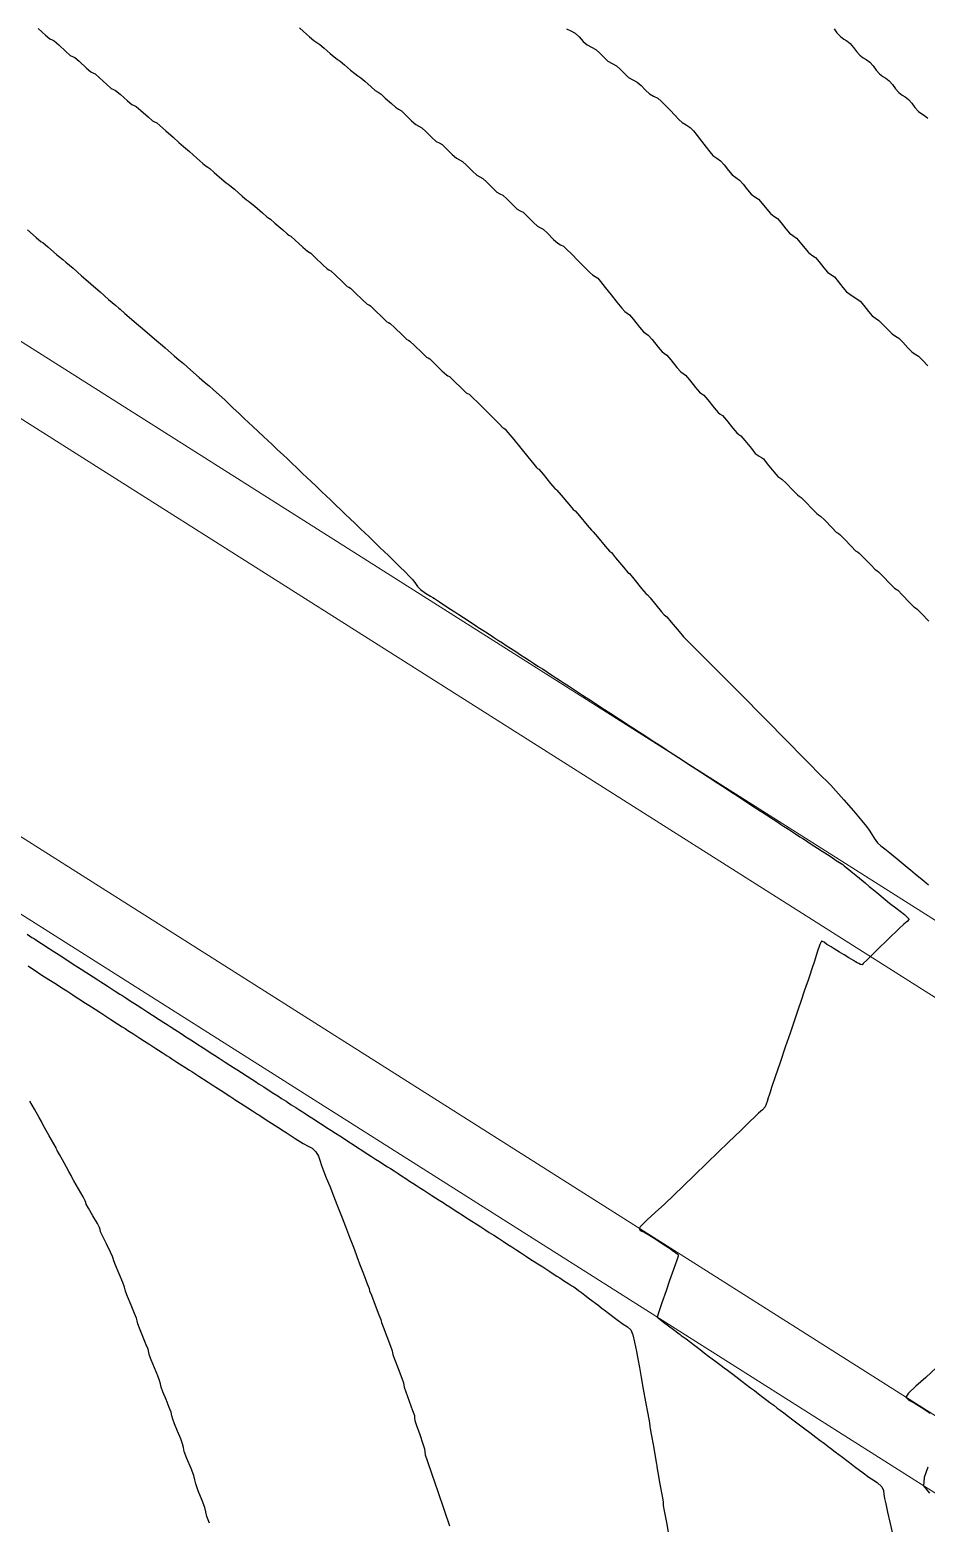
# Model space of a CAD drawing. Header units: millimetres. Extents: x 340454 to 342791, y 6993867 to 6995092.
# Drawn here: x 341014.6 to 341048.9, y 6994491.8 to 6994548.8 of the extents above; entities that cross this region are included whole.
import ezdxf

# ---------------------------------------------------------------- set-up
doc = ezdxf.new("R2010")
doc.units = ezdxf.units.MM
doc.header["$LTSCALE"] = 10
for name, color, linetype in [('T-HM-CURVA_INTERMEDIARIA', 45, 'Continuous'), ('T-HM-CURVA_MESTRA', 20, 'Continuous'), ('URB-Calçadas', 2, 'Continuous'), ('URB-Quadras', 3, 'Continuous')]:
    doc.layers.add(name, color=color, linetype=linetype)

msp = doc.modelspace()

# ---------------------------------------------------------------- linework, layer by layer
at = {"layer": 'T-HM-CURVA_INTERMEDIARIA', "color": 45, "linetype": 'Continuous', "lineweight": -3, "flags": 128}
for points, elevation in [([(341014.947, 6994548.884), (341015.223, 6994548.628), (341015.389, 6994548.479), (341015.476, 6994548.442), (341015.562, 6994548.404), (341015.729, 6994548.254), (341016.005, 6994547.998), (341016.172, 6994547.849), (341016.257, 6994547.811), (341016.343, 6994547.774), (341016.51, 6994547.624), (341016.787, 6994547.367), (341016.953, 6994547.217), (341017.038, 6994547.18), (341017.123, 6994547.144), (341017.29, 6994546.994), (341017.569, 6994546.736), (341017.735, 6994546.587), (341017.82, 6994546.55), (341017.904, 6994546.514), (341018.074, 6994546.368), (341018.357, 6994546.116), (341018.526, 6994545.97), (341018.61, 6994545.934), (341018.694, 6994545.898), (341018.864, 6994545.751), (341019.148, 6994545.499), (341019.317, 6994545.352), (341019.397, 6994545.313), (341019.478, 6994545.273), (341019.594, 6994545.175), (341019.825, 6994544.971), (341020.102, 6994544.726), (341020.326, 6994544.529), (341020.504, 6994544.373), (341020.729, 6994544.176), (341021.01, 6994543.93), (341021.245, 6994543.724), (341021.361, 6994543.625), (341021.431, 6994543.577), (341021.502, 6994543.529), (341021.674, 6994543.38), (341021.966, 6994543.125), (341022.137, 6994542.978), (341022.207, 6994542.93), (341022.277, 6994542.883), (341022.449, 6994542.734), (341022.742, 6994542.478), (341022.913, 6994542.33), (341022.982, 6994542.283), (341023.051, 6994542.237), (341023.223, 6994542.088), (341023.517, 6994541.83), (341023.689, 6994541.682), (341023.756, 6994541.636), (341023.824, 6994541.59), (341023.996, 6994541.441), (341024.292, 6994541.182), (341024.464, 6994541.033), (341024.531, 6994540.988), (341024.597, 6994540.943), (341024.769, 6994540.791), (341025.064, 6994540.527), (341025.235, 6994540.376), (341025.302, 6994540.334), (341025.368, 6994540.292), (341025.536, 6994540.133), (341025.824, 6994539.855), (341025.992, 6994539.697), (341026.06, 6994539.66), (341026.128, 6994539.624), (341026.296, 6994539.464), (341026.586, 6994539.184), (341026.753, 6994539.025), (341026.82, 6994538.99), (341026.887, 6994538.954), (341027.055, 6994538.794), (341027.347, 6994538.512), (341027.514, 6994538.352), (341027.58, 6994538.318), (341027.645, 6994538.283), (341027.813, 6994538.122), (341028.106, 6994537.838), (341028.274, 6994537.678), (341028.338, 6994537.644), (341028.402, 6994537.61), (341028.57, 6994537.449), (341028.865, 6994537.162), (341029.033, 6994537.001), (341029.095, 6994536.968), (341029.157, 6994536.936), (341029.326, 6994536.773), (341029.622, 6994536.485), (341029.791, 6994536.323), (341029.851, 6994536.291), (341029.912, 6994536.259), (341030.081, 6994536.096), (341030.379, 6994535.806), (341030.547, 6994535.644), (341030.606, 6994535.613), (341030.666, 6994535.581), (341030.835, 6994535.418), (341031.134, 6994535.126), (341031.303, 6994534.962), (341031.361, 6994534.932), (341031.418, 6994534.902), (341031.529, 6994534.796), (341031.771, 6994534.562), (341032.058, 6994534.279), (341032.344, 6994533.991), (341032.585, 6994533.746), (341032.694, 6994533.636), (341032.746, 6994533.605), (341032.798, 6994533.573), (341032.9, 6994533.45), (341033.123, 6994533.174), (341033.39, 6994532.844), (341033.66, 6994532.511), (341033.889, 6994532.23), (341033.991, 6994532.105), (341034.036, 6994532.074), (341034.08, 6994532.042), (341034.241, 6994531.848), (341034.529, 6994531.497), (341034.689, 6994531.304), (341034.731, 6994531.275), (341034.773, 6994531.245), (341034.935, 6994531.051), (341035.228, 6994530.7), (341035.39, 6994530.507), (341035.468, 6994530.452), (341035.631, 6994530.256), (341035.926, 6994529.901), (341036.089, 6994529.707), (341036.162, 6994529.655), (341036.325, 6994529.459), (341036.623, 6994529.1), (341036.786, 6994528.904), (341036.853, 6994528.856), (341037.018, 6994528.657), (341037.317, 6994528.295), (341037.481, 6994528.097), (341037.543, 6994528.053), (341037.708, 6994527.853), (341038.01, 6994527.487), (341038.174, 6994527.287), (341038.231, 6994527.247), (341038.331, 6994527.125), (341038.549, 6994526.86), (341038.766, 6994526.596), (341038.866, 6994526.474), (341038.917, 6994526.438), (341038.968, 6994526.403), (341039.135, 6994526.203), (341039.441, 6994525.836), (341039.607, 6994525.636), (341039.653, 6994525.605), (341039.832, 6994525.423), (341040.161, 6994525.088), (341040.339, 6994524.907), (341040.381, 6994524.878), (341040.493, 6994524.764), (341040.756, 6994524.496), (341041.071, 6994524.176), (341041.269, 6994523.977), (341041.429, 6994523.816), (341041.593, 6994523.652), (341041.801, 6994523.444), (341042.006, 6994523.237), (341042.166, 6994523.077), (341042.325, 6994522.916), (341042.53, 6994522.709), (341042.735, 6994522.503), (341042.894, 6994522.342), (341043.054, 6994522.18), (341043.258, 6994521.973), (341043.463, 6994521.766), (341043.622, 6994521.605), (341043.781, 6994521.443), (341043.986, 6994521.236), (341044.19, 6994521.028), (341044.349, 6994520.866), (341044.508, 6994520.704), (341044.712, 6994520.496), (341044.917, 6994520.29), (341045.079, 6994520.13), (341045.238, 6994519.968), (341045.437, 6994519.755), (341045.738, 6994519.415), (341046.104, 6994518.99), (341046.429, 6994518.605), (341046.607, 6994518.389), (341046.707, 6994518.252), (341046.802, 6994518.111), (341046.902, 6994517.944), (341047.029, 6994517.771), (341047.157, 6994517.65), (341047.308, 6994517.534), (341047.494, 6994517.389), (341047.777, 6994517.155), (341048.089, 6994516.899), (341048.238, 6994516.776), (341048.292, 6994516.732), (341048.47, 6994516.586), (341048.797, 6994516.317), (341048.981, 6994516.166)], 711), ([(341035.139, 6994548.871), (341035.304, 6994548.783), (341035.469, 6994548.696), (341035.618, 6994548.559), (341035.782, 6994548.387), (341035.931, 6994548.25), (341036.095, 6994548.163), (341036.26, 6994548.076), (341036.409, 6994547.939), (341036.574, 6994547.766), (341036.723, 6994547.628), (341036.886, 6994547.542), (341037.05, 6994547.456), (341037.2, 6994547.318), (341037.365, 6994547.143), (341037.514, 6994547.006), (341037.677, 6994546.92), (341037.839, 6994546.834), (341037.989, 6994546.696), (341038.156, 6994546.52), (341038.305, 6994546.382), (341038.467, 6994546.297), (341038.628, 6994546.211), (341038.761, 6994546.097), (341038.912, 6994545.944), (341039.095, 6994545.757), (341039.279, 6994545.566), (341039.43, 6994545.407), (341039.56, 6994545.287), (341039.715, 6994545.196), (341039.866, 6994545.101), (341039.988, 6994544.969), (341040.127, 6994544.789), (341040.298, 6994544.569), (341040.472, 6994544.347), (341040.616, 6994544.164), (341040.737, 6994544.029), (341040.88, 6994543.928), (341041.023, 6994543.827), (341041.164, 6994543.664), (341041.328, 6994543.45), (341041.468, 6994543.288), (341041.609, 6994543.188), (341041.75, 6994543.088), (341041.892, 6994542.925), (341042.059, 6994542.711), (341042.2, 6994542.55), (341042.339, 6994542.451), (341042.478, 6994542.353), (341042.62, 6994542.189), (341042.79, 6994541.972), (341042.931, 6994541.809), (341043.068, 6994541.712), (341043.205, 6994541.615), (341043.348, 6994541.449), (341043.52, 6994541.229), (341043.661, 6994541.065), (341043.796, 6994540.97), (341043.931, 6994540.874), (341044.074, 6994540.708), (341044.249, 6994540.484), (341044.39, 6994540.32), (341044.522, 6994540.225), (341044.655, 6994540.131), (341044.798, 6994539.964), (341044.976, 6994539.736), (341045.117, 6994539.571), (341045.247, 6994539.479), (341045.378, 6994539.386), (341045.521, 6994539.218), (341045.701, 6994538.986), (341045.842, 6994538.82), (341045.967, 6994538.725), (341046.1, 6994538.639), (341046.234, 6994538.555), (341046.359, 6994538.461), (341046.502, 6994538.296), (341046.685, 6994538.064), (341046.826, 6994537.901), (341046.952, 6994537.812), (341047.081, 6994537.725), (341047.234, 6994537.574), (341047.433, 6994537.364), (341047.584, 6994537.215), (341047.709, 6994537.128), (341047.835, 6994537.042), (341047.988, 6994536.89), (341048.189, 6994536.678), (341048.34, 6994536.527), (341048.464, 6994536.442), (341048.589, 6994536.356), (341048.741, 6994536.204), (341048.945, 6994535.99)], 709), ([(341045.367, 6994548.865), (341045.477, 6994548.715), (341045.606, 6994548.571), (341045.737, 6994548.471), (341045.852, 6994548.403), (341045.983, 6994548.303), (341046.113, 6994548.157), (341046.224, 6994548.005), (341046.353, 6994547.859), (341046.483, 6994547.76), (341046.597, 6994547.694), (341046.727, 6994547.594), (341046.857, 6994547.447), (341046.97, 6994547.292), (341047.099, 6994547.146), (341047.228, 6994547.048), (341047.341, 6994546.982), (341047.47, 6994546.883), (341047.6, 6994546.736), (341047.715, 6994546.578), (341047.844, 6994546.431), (341047.971, 6994546.333), (341048.084, 6994546.268), (341048.211, 6994546.17), (341048.341, 6994546.022), (341048.459, 6994545.861), (341048.588, 6994545.713), (341048.714, 6994545.617), (341048.825, 6994545.552), (341048.951, 6994545.455)], 708), ([(341014.539, 6994541.187), (341014.875, 6994540.892), (341015.059, 6994540.732), (341015.125, 6994540.703), (341015.309, 6994540.542), (341015.647, 6994540.246), (341015.831, 6994540.085), (341015.893, 6994540.055), (341016.009, 6994539.954), (341016.278, 6994539.717), (341016.6, 6994539.435), (341016.853, 6994539.213), (341017.055, 6994539.035), (341017.31, 6994538.812), (341017.635, 6994538.528), (341017.908, 6994538.29), (341018.025, 6994538.188), (341018.076, 6994538.154), (341018.263, 6994537.991), (341018.608, 6994537.692), (341018.795, 6994537.529), (341018.843, 6994537.497), (341019.031, 6994537.333), (341019.376, 6994537.033), (341019.564, 6994536.87), (341019.61, 6994536.839), (341019.798, 6994536.675), (341020.145, 6994536.374), (341020.333, 6994536.21), (341020.376, 6994536.181), (341020.494, 6994536.079), (341020.771, 6994535.838), (341021.101, 6994535.55), (341021.309, 6994535.369), (341021.478, 6994535.223), (341021.649, 6994535.073), (341021.864, 6994534.88), (341022.074, 6994534.687), (341022.237, 6994534.533), (341022.4, 6994534.378), (341022.609, 6994534.181), (341022.818, 6994533.985), (341022.982, 6994533.832), (341023.145, 6994533.679), (341023.354, 6994533.483), (341023.564, 6994533.286), (341023.727, 6994533.133), (341023.89, 6994532.98), (341024.099, 6994532.783), (341024.308, 6994532.586), (341024.47, 6994532.432), (341024.633, 6994532.279), (341024.842, 6994532.081), (341025.05, 6994531.883), (341025.213, 6994531.729), (341025.375, 6994531.575), (341025.584, 6994531.377), (341025.792, 6994531.179), (341025.954, 6994531.024), (341026.116, 6994530.87), (341026.324, 6994530.671), (341026.532, 6994530.472), (341026.694, 6994530.317), (341026.856, 6994530.162), (341027.064, 6994529.963), (341027.271, 6994529.764), (341027.433, 6994529.608), (341027.595, 6994529.453), (341027.802, 6994529.253), (341028.01, 6994529.053), (341028.172, 6994528.898), (341028.333, 6994528.742), (341028.539, 6994528.54), (341028.768, 6994528.314), (341028.968, 6994528.115), (341029.134, 6994527.946), (341029.261, 6994527.811), (341029.368, 6994527.675), (341029.447, 6994527.563), (341029.564, 6994527.44), (341029.752, 6994527.3), (341029.938, 6994527.187), (341030.026, 6994527.139), (341030.089, 6994527.098), (341030.284, 6994526.971), (341030.647, 6994526.735), (341030.865, 6994526.593), (341030.944, 6994526.542), (341031.023, 6994526.49), (341031.198, 6994526.376), (341031.497, 6994526.182), (341031.703, 6994526.048), (341031.819, 6994525.972), (341031.936, 6994525.896), (341032.102, 6994525.787), (341032.345, 6994525.629), (341032.541, 6994525.502), (341032.688, 6994525.406), (341032.835, 6994525.31), (341033, 6994525.203), (341033.199, 6994525.074), (341033.379, 6994524.956), (341033.552, 6994524.844), (341033.725, 6994524.731), (341033.882, 6994524.629), (341034.047, 6994524.522), (341034.217, 6994524.411), (341034.357, 6994524.32), (341034.468, 6994524.247), (341034.608, 6994524.156), (341034.759, 6994524.058), (341034.893, 6994523.971), (341035.055, 6994523.865), (341035.211, 6994523.764), (341035.335, 6994523.683), (341035.485, 6994523.586), (341035.631, 6994523.49), (341035.747, 6994523.415), (341035.893, 6994523.32), (341036.057, 6994523.213), (341036.203, 6994523.118), (341036.357, 6994523.018), (341036.491, 6994522.931), (341036.597, 6994522.861), (341036.732, 6994522.774), (341036.899, 6994522.665), (341037.066, 6994522.556), (341037.225, 6994522.453), (341037.397, 6994522.341), (341037.57, 6994522.228), (341037.741, 6994522.117), (341037.926, 6994521.997), (341038.089, 6994521.89), (341038.248, 6994521.787), (341038.408, 6994521.683), (341038.581, 6994521.57), (341038.778, 6994521.442), (341038.945, 6994521.333), (341039.096, 6994521.235), (341039.246, 6994521.137), (341039.421, 6994521.023), (341039.631, 6994520.887), (341039.801, 6994520.776), (341039.942, 6994520.684), (341040.084, 6994520.592), (341040.263, 6994520.475), (341040.484, 6994520.331), (341040.655, 6994520.22), (341040.789, 6994520.133), (341040.922, 6994520.046), (341041.102, 6994519.929), (341041.336, 6994519.777), (341041.508, 6994519.665), (341041.634, 6994519.583), (341041.76, 6994519.5), (341041.941, 6994519.383), (341042.187, 6994519.223), (341042.36, 6994519.11), (341042.479, 6994519.032), (341042.599, 6994518.955), (341042.78, 6994518.837), (341043.037, 6994518.669), (341043.212, 6994518.556), (341043.324, 6994518.482), (341043.437, 6994518.409), (341043.619, 6994518.291), (341043.886, 6994518.117), (341044.062, 6994518.002), (341044.169, 6994517.933), (341044.275, 6994517.864), (341044.458, 6994517.744), (341044.735, 6994517.564), (341044.912, 6994517.449), (341045.013, 6994517.383), (341045.113, 6994517.318), (341045.253, 6994517.227), (341045.451, 6994517.098), (341045.568, 6994517.022), (341045.643, 6994516.973), (341045.701, 6994516.935), (341045.751, 6994516.894), (341045.83, 6994516.83), (341045.933, 6994516.744), (341046.008, 6994516.683), (341046.083, 6994516.622), (341046.259, 6994516.477), (341046.549, 6994516.238), (341046.712, 6994516.104), (341046.762, 6994516.063), (341046.813, 6994516.021), (341046.995, 6994515.871), (341047.317, 6994515.607), (341047.49, 6994515.464), (341047.541, 6994515.423), (341047.721, 6994515.289), (341048.052, 6994515.032), (341048.231, 6994514.855), (341048.16, 6994514.76), (341048.031, 6994514.662), (341047.841, 6994514.477), (341047.452, 6994514.1), (341047.001, 6994513.663), (341046.629, 6994513.302), (341046.473, 6994513.151), (341046.443, 6994513.109), (341046.381, 6994513.125), (341046.315, 6994513.156), (341046.251, 6994513.189), (341046.184, 6994513.226), (341046.103, 6994513.273), (341046.02, 6994513.322), (341045.933, 6994513.375), (341045.754, 6994513.484), (341045.577, 6994513.592), (341045.373, 6994513.717), (341045.249, 6994513.793), (341045.17, 6994513.841), (341045.091, 6994513.889), (341044.989, 6994513.968), (341044.882, 6994514.016), (341044.82, 6994513.886), (341044.723, 6994513.593), (341044.615, 6994513.247), (341044.522, 6994512.957), (341044.44, 6994512.715), (341044.374, 6994512.523), (341044.292, 6994512.281), (341044.215, 6994512.056), (341044.111, 6994511.75), (341043.985, 6994511.378), (341043.84, 6994510.953), (341043.683, 6994510.491), (341043.502, 6994509.958), (341043.303, 6994509.374), (341043.119, 6994508.831), (341042.98, 6994508.423), (341042.918, 6994508.24), (341042.881, 6994508.132), (341042.844, 6994508.024), (341042.809, 6994507.879), (341042.729, 6994507.686), (341042.625, 6994507.563), (341042.483, 6994507.436), (341042.31, 6994507.279), (341042.161, 6994507.135), (341041.993, 6994506.972), (341041.797, 6994506.782), (341041.568, 6994506.56), (341041.323, 6994506.322), (341040.95, 6994505.96), (341040.503, 6994505.527), (341040.034, 6994505.072), (341039.598, 6994504.649), (341039.245, 6994504.307), (341038.883, 6994503.969), (341038.527, 6994503.648), (341038.22, 6994503.369), (341038.039, 6994503.192), (341037.957, 6994503.094), (341037.932, 6994503.048), (341037.93, 6994503.031), (341037.934, 6994503.009), (341037.956, 6994502.971), (341038.015, 6994502.927), (341038.127, 6994502.877), (341038.289, 6994502.796), (341038.551, 6994502.624), (341038.873, 6994502.412), (341039.036, 6994502.305), (341039.118, 6994502.251), (341039.195, 6994502.197), (341039.252, 6994502.156), (341039.32, 6994502.105), (341039.366, 6994502.067), (341039.404, 6994502.03), (341039.403, 6994501.979), (341039.35, 6994501.828), (341039.227, 6994501.472), (341039.081, 6994501.047), (341038.947, 6994500.654), (341038.789, 6994500.192), (341038.659, 6994499.808), (341038.604, 6994499.646), (341038.647, 6994499.614), (341038.852, 6994499.458), (341039.233, 6994499.171), (341039.444, 6994499.011), (341039.485, 6994498.981), (341039.526, 6994498.95), (341039.707, 6994498.812), (341040.041, 6994498.56), (341040.244, 6994498.407), (341040.325, 6994498.345), (341040.406, 6994498.284), (341040.569, 6994498.161), (341040.845, 6994497.953), (341041.045, 6994497.802), (341041.167, 6994497.71), (341041.288, 6994497.618), (341041.444, 6994497.5), (341041.659, 6994497.338), (341041.846, 6994497.197), (341042.009, 6994497.073), (341042.172, 6994496.95), (341042.319, 6994496.839), (341042.474, 6994496.722), (341042.646, 6994496.592), (341042.796, 6994496.479), (341042.915, 6994496.389), (341043.058, 6994496.281), (341043.197, 6994496.175), (341043.308, 6994496.092), (341043.447, 6994495.987), (341043.623, 6994495.854), (341043.795, 6994495.724), (341043.946, 6994495.61), (341044.097, 6994495.496), (341044.247, 6994495.382), (341044.441, 6994495.236), (341044.675, 6994495.059), (341044.832, 6994494.94), (341044.949, 6994494.852), (341045.048, 6994494.777), (341045.138, 6994494.709), (341045.227, 6994494.642), (341045.407, 6994494.505), (341045.69, 6994494.292), (341045.849, 6994494.172), (341045.905, 6994494.13), (341045.96, 6994494.088), (341046.148, 6994493.946), (341046.474, 6994493.7), (341046.649, 6994493.567), (341046.694, 6994493.533), (341046.8, 6994493.471), (341047.014, 6994493.328), (341047.187, 6994493.161), (341047.249, 6994493.02), (341047.266, 6994492.886), (341047.29, 6994492.719), (341047.338, 6994492.51), (341047.411, 6994492.197), (341047.501, 6994491.808), (341047.601, 6994491.374)], 712), ([(341014.524, 6994514.274), (341014.708, 6994514.155), (341014.803, 6994514.094), (341014.898, 6994514.032), (341015.078, 6994513.916), (341015.365, 6994513.731), (341015.548, 6994513.613), (341015.647, 6994513.549), (341015.746, 6994513.486), (341015.925, 6994513.37), (341016.206, 6994513.189), (341016.389, 6994513.071), (341016.491, 6994513.005), (341016.594, 6994512.939), (341016.772, 6994512.824), (341017.047, 6994512.646), (341017.229, 6994512.529), (341017.336, 6994512.46), (341017.442, 6994512.392), (341017.619, 6994512.277), (341017.889, 6994512.104), (341018.07, 6994511.987), (341018.18, 6994511.916), (341018.29, 6994511.844), (341018.467, 6994511.731), (341018.73, 6994511.561), (341018.91, 6994511.445), (341019.025, 6994511.371), (341019.139, 6994511.297), (341019.315, 6994511.184), (341019.571, 6994511.019), (341019.751, 6994510.903), (341019.87, 6994510.826), (341019.989, 6994510.749), (341020.163, 6994510.637), (341020.412, 6994510.477), (341020.591, 6994510.361), (341020.715, 6994510.281), (341020.838, 6994510.201), (341021.012, 6994510.09), (341021.252, 6994509.934), (341021.431, 6994509.819), (341021.56, 6994509.736), (341021.689, 6994509.653), (341021.861, 6994509.542), (341022.093, 6994509.392), (341022.272, 6994509.277), (341022.407, 6994509.19), (341022.542, 6994509.102), (341022.714, 6994508.992), (341022.934, 6994508.85), (341023.112, 6994508.735), (341023.254, 6994508.643), (341023.396, 6994508.552), (341023.567, 6994508.441), (341023.778, 6994508.306), (341023.953, 6994508.193), (341024.102, 6994508.097), (341024.251, 6994508), (341024.42, 6994507.892), (341024.62, 6994507.762), (341024.793, 6994507.651), (341024.95, 6994507.549), (341025.108, 6994507.448), (341025.273, 6994507.341), (341025.463, 6994507.219), (341025.633, 6994507.109), (341025.799, 6994507.002), (341025.965, 6994506.895), (341026.128, 6994506.79), (341026.306, 6994506.675), (341026.474, 6994506.567), (341026.649, 6994506.454), (341026.824, 6994506.341), (341026.984, 6994506.238), (341027.149, 6994506.132), (341027.314, 6994506.025), (341027.447, 6994505.939), (341027.552, 6994505.872), (341027.684, 6994505.786), (341027.841, 6994505.685), (341027.992, 6994505.588), (341028.155, 6994505.483), (341028.295, 6994505.392), (341028.406, 6994505.321), (341028.547, 6994505.23), (341028.699, 6994505.132), (341028.836, 6994505.044), (341028.995, 6994504.941), (341029.144, 6994504.845), (341029.262, 6994504.769), (341029.411, 6994504.673), (341029.561, 6994504.576), (341029.683, 6994504.498), (341029.836, 6994504.399), (341029.995, 6994504.296), (341030.126, 6994504.211), (341030.278, 6994504.114), (341030.42, 6994504.022), (341030.533, 6994503.949), (341030.676, 6994503.857), (341030.84, 6994503.751), (341030.991, 6994503.654), (341031.147, 6994503.553), (341031.279, 6994503.468), (341031.384, 6994503.4), (341031.516, 6994503.315), (341031.687, 6994503.205), (341031.859, 6994503.094), (341032.02, 6994502.99), (341032.188, 6994502.882), (341032.357, 6994502.773), (341032.534, 6994502.659), (341032.731, 6994502.532), (341032.897, 6994502.425), (341033.047, 6994502.328), (341033.197, 6994502.231), (341033.384, 6994502.11), (341033.612, 6994501.964), (341033.78, 6994501.855), (341033.909, 6994501.772), (341034.038, 6994501.689), (341034.233, 6994501.563), (341034.498, 6994501.392), (341034.669, 6994501.282), (341034.774, 6994501.214), (341034.878, 6994501.147), (341035.026, 6994501.052), (341035.232, 6994500.919), (341035.349, 6994500.843), (341035.415, 6994500.801), (341035.468, 6994500.767), (341035.515, 6994500.731), (341035.601, 6994500.666), (341035.707, 6994500.586), (341035.772, 6994500.537), (341035.837, 6994500.487), (341036.022, 6994500.348), (341036.336, 6994500.111), (341036.507, 6994499.981), (341036.583, 6994499.924), (341036.747, 6994499.8), (341037.065, 6994499.56), (341037.308, 6994499.376), (341037.469, 6994499.278), (341037.597, 6994499.158), (341037.672, 6994498.971), (341037.738, 6994498.686), (341037.811, 6994498.338), (341037.87, 6994498.048), (341037.929, 6994497.719), (341037.995, 6994497.341), (341038.073, 6994496.9), (341038.162, 6994496.41), (341038.244, 6994495.95), (341038.305, 6994495.608), (341038.33, 6994495.471), (341038.336, 6994495.394), (341038.375, 6994495.18), (341038.458, 6994494.717), (341038.542, 6994494.252), (341038.582, 6994494.034), (341038.586, 6994493.98), (341038.59, 6994493.926), (341038.628, 6994493.715), (341038.709, 6994493.262), (341038.79, 6994492.808), (341038.829, 6994492.591), (341038.834, 6994492.521), (341038.84, 6994492.452), (341038.876, 6994492.241), (341038.955, 6994491.801), (341039.033, 6994491.358)], 713), ([(341014.558, 6994513.062), (341014.729, 6994512.952), (341014.871, 6994512.86), (341015.014, 6994512.768), (341015.192, 6994512.653), (341015.413, 6994512.51), (341015.584, 6994512.4), (341015.719, 6994512.313), (341015.854, 6994512.226), (341016.035, 6994512.109), (341016.269, 6994511.958), (341016.441, 6994511.847), (341016.568, 6994511.766), (341016.694, 6994511.684), (341016.876, 6994511.567), (341017.124, 6994511.407), (341017.297, 6994511.295), (341017.416, 6994511.219), (341017.535, 6994511.142), (341017.718, 6994511.024), (341017.979, 6994510.855), (341018.154, 6994510.742), (341018.265, 6994510.671), (341018.375, 6994510.6), (341018.56, 6994510.481), (341018.835, 6994510.304), (341019.012, 6994510.189), (341019.114, 6994510.124), (341019.216, 6994510.058), (341019.403, 6994509.937), (341019.691, 6994509.751), (341019.87, 6994509.636), (341019.963, 6994509.576), (341020.056, 6994509.516), (341020.245, 6994509.394), (341020.548, 6994509.199), (341020.73, 6994509.081), (341020.813, 6994509.028), (341020.897, 6994508.974), (341021.089, 6994508.85), (341021.408, 6994508.644), (341021.593, 6994508.525), (341021.665, 6994508.478), (341021.737, 6994508.432), (341021.935, 6994508.304), (341022.271, 6994508.087), (341022.461, 6994507.965), (341022.519, 6994507.927), (341022.577, 6994507.89), (341022.78, 6994507.759), (341023.135, 6994507.53), (341023.331, 6994507.404), (341023.375, 6994507.376), (341023.418, 6994507.348), (341023.626, 6994507.214), (341024.001, 6994506.972), (341024.204, 6994506.841), (341024.258, 6994506.806), (341024.425, 6994506.698), (341024.772, 6994506.475), (341025.079, 6994506.277), (341025.266, 6994506.175), (341025.417, 6994506.097), (341025.562, 6994505.965), (341025.663, 6994505.8), (341025.709, 6994505.641), (341025.77, 6994505.444), (341025.853, 6994505.237), (341025.959, 6994504.969), (341026.087, 6994504.647), (341026.232, 6994504.279), (341026.361, 6994503.95), (341026.462, 6994503.694), (341026.562, 6994503.437), (341026.69, 6994503.107), (341026.846, 6994502.704), (341026.992, 6994502.325), (341027.101, 6994502.042), (341027.144, 6994501.929), (341027.159, 6994501.86), (341027.228, 6994501.685), (341027.376, 6994501.304), (341027.525, 6994500.922), (341027.594, 6994500.744), (341027.614, 6994500.655), (341027.681, 6994500.481), (341027.826, 6994500.106), (341027.972, 6994499.73), (341028.04, 6994499.553), (341028.052, 6994499.498), (341028.064, 6994499.443), (341028.13, 6994499.27), (341028.272, 6994498.903), (341028.414, 6994498.534), (341028.482, 6994498.355), (341028.493, 6994498.284), (341028.504, 6994498.213), (341028.569, 6994498.04), (341028.707, 6994497.68), (341028.845, 6994497.319), (341028.912, 6994497.138), (341028.922, 6994497.052), (341028.932, 6994496.965), (341028.996, 6994496.788), (341029.127, 6994496.433), (341029.258, 6994496.075), (341029.323, 6994495.891), (341029.335, 6994495.791), (341029.346, 6994495.692), (341029.407, 6994495.511), (341029.53, 6994495.158), (341029.653, 6994494.802), (341029.716, 6994494.612), (341029.729, 6994494.499), (341029.741, 6994494.386), (341029.814, 6994494.164), (341029.989, 6994493.652), (341030.22, 6994492.979), (341030.462, 6994492.276), (341030.67, 6994491.673)], 714), ([(341049.276, 6994497.717), (341048.874, 6994497.344), (341048.496, 6994497.004), (341048.216, 6994496.738), (341048.111, 6994496.587), (341048.221, 6994496.479), (341048.429, 6994496.379), (341048.695, 6994496.204), (341049.043, 6994495.976)], 711), ([(341048.953, 6994493.919), (341048.807, 6994493.516), (341048.787, 6994493.205), (341049.018, 6994492.922)], 711)]:
    msp.add_lwpolyline(points, dxfattribs=dict(at, elevation=elevation))
at = {"layer": 'T-HM-CURVA_MESTRA', "color": 20, "linetype": 'Continuous', "lineweight": -3, "flags": 128}
for points, elevation in [([(341024.929, 6994548.904), (341025.09, 6994548.765), (341025.319, 6994548.564), (341025.479, 6994548.426), (341025.595, 6994548.348), (341025.71, 6994548.27), (341025.872, 6994548.131), (341026.102, 6994547.928), (341026.262, 6994547.79), (341026.377, 6994547.712), (341026.491, 6994547.635), (341026.653, 6994547.496), (341026.884, 6994547.291), (341027.045, 6994547.153), (341027.159, 6994547.076), (341027.272, 6994546.999), (341027.434, 6994546.86), (341027.667, 6994546.654), (341027.828, 6994546.516), (341027.94, 6994546.44), (341028.053, 6994546.364), (341028.213, 6994546.222), (341028.445, 6994546.011), (341028.606, 6994545.872), (341028.72, 6994545.801), (341028.834, 6994545.729), (341028.991, 6994545.581), (341029.217, 6994545.357), (341029.375, 6994545.212), (341029.492, 6994545.149), (341029.61, 6994545.087), (341029.768, 6994544.939), (341029.996, 6994544.714), (341030.153, 6994544.567), (341030.269, 6994544.505), (341030.386, 6994544.443), (341030.544, 6994544.296), (341030.773, 6994544.068), (341030.93, 6994543.921), (341031.045, 6994543.86), (341031.161, 6994543.799), (341031.319, 6994543.651), (341031.549, 6994543.422), (341031.706, 6994543.274), (341031.821, 6994543.214), (341031.935, 6994543.153), (341032.093, 6994543.005), (341032.325, 6994542.774), (341032.482, 6994542.626), (341032.595, 6994542.566), (341032.708, 6994542.506), (341032.867, 6994542.357), (341033.1, 6994542.124), (341033.257, 6994541.976), (341033.369, 6994541.917), (341033.481, 6994541.858), (341033.639, 6994541.708), (341033.874, 6994541.473), (341034.031, 6994541.325), (341034.142, 6994541.266), (341034.252, 6994541.208), (341034.411, 6994541.058), (341034.647, 6994540.821), (341034.804, 6994540.672), (341034.914, 6994540.614), (341035.023, 6994540.557), (341035.142, 6994540.449), (341035.339, 6994540.254), (341035.576, 6994540.018), (341035.814, 6994539.777), (341036.012, 6994539.573), (341036.127, 6994539.462), (341036.231, 6994539.4), (341036.332, 6994539.337), (341036.44, 6994539.213), (341036.623, 6994538.983), (341036.844, 6994538.707), (341037.069, 6994538.427), (341037.257, 6994538.192), (341037.364, 6994538.067), (341037.458, 6994538.001), (341037.552, 6994537.934), (341037.7, 6994537.758), (341037.932, 6994537.471), (341038.079, 6994537.296), (341038.17, 6994537.231), (341038.261, 6994537.167), (341038.411, 6994536.991), (341038.647, 6994536.703), (341038.795, 6994536.528), (341038.884, 6994536.465), (341038.973, 6994536.402), (341039.123, 6994536.225), (341039.362, 6994535.933), (341039.51, 6994535.758), (341039.597, 6994535.696), (341039.683, 6994535.635), (341039.834, 6994535.457), (341040.075, 6994535.161), (341040.223, 6994534.985), (341040.308, 6994534.925), (341040.392, 6994534.865), (341040.543, 6994534.686), (341040.786, 6994534.386), (341040.935, 6994534.208), (341041.017, 6994534.15), (341041.099, 6994534.092), (341041.25, 6994533.912), (341041.496, 6994533.608), (341041.645, 6994533.429), (341041.725, 6994533.373), (341041.804, 6994533.316), (341041.955, 6994533.135), (341042.204, 6994532.827), (341042.354, 6994532.647), (341042.43, 6994532.591), (341042.508, 6994532.539), (341042.588, 6994532.487), (341042.664, 6994532.432), (341042.815, 6994532.253), (341043.067, 6994531.947), (341043.217, 6994531.769), (341043.292, 6994531.716), (341043.367, 6994531.665), (341043.529, 6994531.502), (341043.801, 6994531.223), (341043.962, 6994531.061), (341044.035, 6994531.01), (341044.108, 6994530.96), (341044.271, 6994530.796), (341044.544, 6994530.515), (341044.705, 6994530.352), (341044.777, 6994530.303), (341044.849, 6994530.253), (341045.011, 6994530.089), (341045.287, 6994529.805), (341045.448, 6994529.641), (341045.518, 6994529.593), (341045.588, 6994529.545), (341045.751, 6994529.38), (341046.028, 6994529.094), (341046.19, 6994528.929), (341046.259, 6994528.883), (341046.327, 6994528.836), (341046.49, 6994528.67), (341046.77, 6994528.382), (341046.932, 6994528.216), (341046.998, 6994528.171), (341047.065, 6994528.126), (341047.229, 6994527.959), (341047.51, 6994527.668), (341047.673, 6994527.502), (341047.737, 6994527.458), (341047.802, 6994527.414), (341047.966, 6994527.246), (341048.249, 6994526.953), (341048.412, 6994526.786), (341048.475, 6994526.743), (341048.538, 6994526.7), (341048.703, 6994526.532), (341048.988, 6994526.236)], 710), ([(341021.496, 6994491.771), (341021.397, 6994492.031), (341021.358, 6994492.203), (341021.319, 6994492.375), (341021.217, 6994492.644), (341021.066, 6994493.014), (341020.966, 6994493.275), (341020.929, 6994493.436), (341020.892, 6994493.597), (341020.788, 6994493.869), (341020.632, 6994494.252), (341020.531, 6994494.512), (341020.496, 6994494.662), (341020.461, 6994494.812), (341020.392, 6994494.994), (341020.275, 6994495.284), (341020.158, 6994495.57), (341020.092, 6994495.743), (341020.059, 6994495.882), (341020.026, 6994496.021), (341019.958, 6994496.2), (341019.836, 6994496.499), (341019.715, 6994496.796), (341019.648, 6994496.966), (341019.618, 6994497.095), (341019.587, 6994497.224), (341019.519, 6994497.4), (341019.393, 6994497.708), (341019.268, 6994498.014), (341019.201, 6994498.183), (341019.173, 6994498.301), (341019.145, 6994498.42), (341019.076, 6994498.594), (341018.946, 6994498.911), (341018.816, 6994499.225), (341018.75, 6994499.393), (341018.724, 6994499.501), (341018.698, 6994499.609), (341018.628, 6994499.782), (341018.495, 6994500.107), (341018.362, 6994500.429), (341018.294, 6994500.596), (341018.271, 6994500.694), (341018.247, 6994500.792), (341018.177, 6994500.964), (341018.04, 6994501.296), (341017.903, 6994501.627), (341017.835, 6994501.793), (341017.814, 6994501.881), (341017.792, 6994501.969), (341017.715, 6994502.129), (341017.56, 6994502.443), (341017.405, 6994502.755), (341017.329, 6994502.91), (341017.31, 6994502.989), (341017.29, 6994503.068), (341017.207, 6994503.218), (341017.036, 6994503.517), (341016.866, 6994503.815), (341016.784, 6994503.96), (341016.764, 6994504.027), (341016.743, 6994504.094), (341016.659, 6994504.243), (341016.484, 6994504.55), (341016.31, 6994504.853), (341016.23, 6994504.993), (341016.205, 6994505.063), (341016.121, 6994505.213), (341015.938, 6994505.537), (341015.755, 6994505.863), (341015.669, 6994506.016), (341015.651, 6994506.067), (341015.634, 6994506.118), (341015.549, 6994506.266), (341015.369, 6994506.578), (341015.189, 6994506.889), (341015.105, 6994507.035), (341015.074, 6994507.124), (341014.989, 6994507.271), (341014.806, 6994507.587), (341014.623, 6994507.902)], 715)]:
    msp.add_lwpolyline(points, dxfattribs=dict(at, elevation=elevation))
at = {"layer": 'URB-Calçadas', "lineweight": 0}
for points in [[(341003.167, 6994612.018, -0.490343), (341010.066, 6994613.569), (341156.386, 6994520.961, -0.413053), (341158.088, 6994515.695), (341144.495, 6994458.547, -0.510464), (341137.725, 6994455.846), (340975.304, 6994558.644, -0.341973), (340973.485, 6994565.121)], [(340932.039, 6994499.636), (340961.185, 6994545.686, -0.414214), (340968.084, 6994547.237), (341136.546, 6994440.615, -0.338302), (341138.652, 6994434.92), (341122.434, 6994382.183), (341122.434, 6994382.183), (341122.434, 6994382.183, -0.488174), (341112.785, 6994378.726), (341112.785, 6994378.726), (340933.58, 6994492.744, -0.413519)]]:
    msp.add_lwpolyline(points, format="xyb", close=True, dxfattribs=at)
at = {"layer": 'URB-Quadras', "color": 252, "lineweight": 0}
for points in [[(341008.462, 6994611.034), (341154.781, 6994518.426, -0.320347), (341155.657, 6994516.274), (341142.067, 6994459.146, -0.508324), (341139.062, 6994457.958), (340976.641, 6994560.757, -0.267801), (340975.598, 6994563.784), (341005.28, 6994610.681, -0.267801)], [(340934.151, 6994498.299), (340963.297, 6994544.349, -0.414214), (340966.747, 6994545.125), (341135.209, 6994438.502, -0.338302), (341136.262, 6994435.655), (341120.053, 6994382.945, -0.413992), (341113.856, 6994380.415), (340934.654, 6994494.431, -0.291788)]]:
    msp.add_lwpolyline(points, format="xyb", close=True, dxfattribs=at)

doc.saveas('drawing.dxf')
